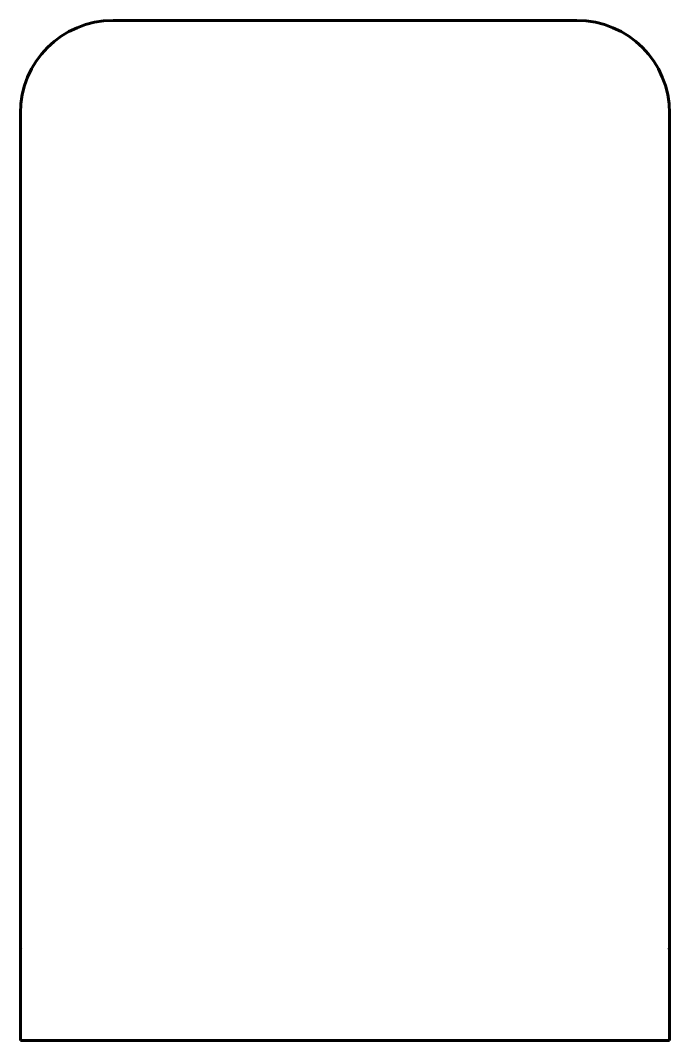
# Model space of a CAD drawing. Header units: millimetres. Extents: x 81 to 151, y 128 to 238.
import ezdxf

# ---------------------------------------------------------------- set-up
doc = ezdxf.new("R2010")
doc.units = ezdxf.units.MM
doc.linetypes.add('K5LT32768', pattern=[0])
doc.layers.add('Системный слой', color=7, linetype='Continuous')

msp = doc.modelspace()

# ---------------------------------------------------------------- linework, layer by layer
at = {"layer": 'Системный слой', "color": 150, "linetype": 'K5LT32768', "lineweight": 60}
for p, q in [((90.99, 238.03), (140.99, 238.03)), ((80.99, 137.93), (80.99, 228.03)), ((150.99, 228.03), (150.99, 137.93)), ((81.09, 138.03), (80.99, 137.93)), ((80.99, 128.03), (80.99, 137.93)), ((150.99, 137.93), (150.89, 138.03)), ((150.99, 137.93), (150.99, 128.03)), ((150.99, 128.03), (80.99, 128.03))]:
    msp.add_line(p, q, dxfattribs=at)
for centre, start, end in [((90.99, 228.03), 90, 180), ((140.99, 228.03), 0, 90)]:
    msp.add_arc(centre, 10, start, end, dxfattribs=at)

doc.saveas('drawing.dxf')
